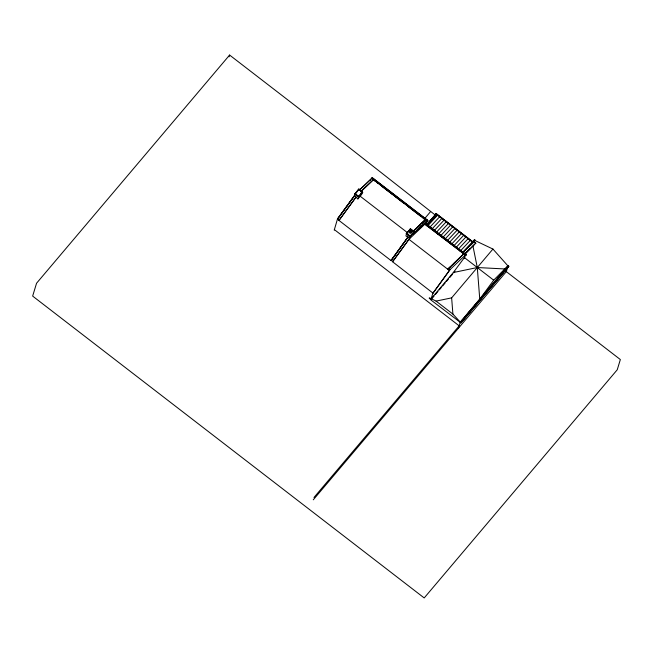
<?xml version="1.0" encoding="UTF-8"?>
<svg xmlns="http://www.w3.org/2000/svg" width="653" height="653" viewBox="0 0 653 653"><rect width="100%" height="100%" fill="white"/><g stroke="black" fill="none" stroke-linecap="round" stroke-linejoin="round"><path stroke-width="0.98" d="M436.171 214.298L432.286 218.975M426.972 224.469L436.473 214.331L435.486 215.849M229.072 56.819L229.603 55.056L333.365 135.049L435.461 215.212M334.222 230.134L337.528 218.853L354.383 195.753L355.991 197.206L338.98 220.436L391.106 260.62L407.97 237.072L409.635 238.353L392.567 261.755L432.996 293.132L450.064 269.632L448.399 268.35L447.762 269.232L450.57 266.579M358.791 189.19L362.676 192.317L358.791 189.19L354.644 194.153L358.962 189.101L362.488 191.819L361.697 194.423L357.885 198.928L355.893 197.133M337.479 219.024L354.383 195.753M337.577 219.098L354.424 195.998L355.15 193.606L358.677 196.324L357.885 198.928M358.962 189.101L355.028 194.023L358.554 196.741M354.677 194.055L358.595 197.067M370.422 180.636L370.675 179.795M361.093 191.451L373.704 179.469L372.21 177.902L371.679 178.62L372.316 177.738L427.87 220.559L427.233 221.44L427.87 220.559L372.283 177.804L359.599 190.031M372.071 178.318L425.756 219.702M391.106 260.62L407.97 237.072M392.567 261.755L409.586 238.525L410.215 236.051L414.026 231.554L410.5 228.836L406.215 233.782L410.329 228.917L414.214 232.044L410.329 228.917M413.896 231.97L410.06 236.574L406.533 233.856L410.5 228.836M408.019 237.317L405.897 235.937L406.688 233.333L410.215 236.051M406.215 233.782L410.133 236.802M413.259 231.162L425.805 219.212L427.47 220.494L413.39 234.019L414.026 231.554M424.923 224.363L464.005 253.78L453.394 263.885M425.74 222.24L425.487 223.089L427.135 220.763L413.292 233.945M425.323 223.816L425.585 223.391L466.201 254.711L465.94 255.127M425.666 223.236L425.846 222.657M425.985 224.314L426.85 221.473M430.637 211.531L424.923 218.29M436.139 213.588L473.425 242.328L436.139 213.588L426.931 224.469M432.286 218.788L436.147 213.653M432.898 293.058L430.817 299.907L460.961 322.843L508.85 266.269L508.116 265.706L460.267 322.256L460.994 322.86L508.834 266.31L508.05 265.91M464.316 258.474L465.475 254.915M466.201 254.711C465.654 256.939 464.854 252.801 462.732 252.719M473.27 241.626L474.56 240.051L475.017 240.443M474.992 240.524L492.933 249.054L508.026 265.991M458.463 328.19L460.308 322.125L479.759 299.131L493.692 280.178L508.156 265.567M460.7 322.802L507.846 267.036M507.74 266.93L506.312 271.632L313.26 499.814M372.194 177.951L359.664 189.843M426.858 224.379L436.408 214.135L437.249 215.049M473.539 241.577L475.743 243.275L473.539 241.577L463.165 252.082M472.437 242.067L474.347 239.667L475.074 240.231M413.92 230.648L425.805 219.212M427.47 220.494L425.625 219.498M463.965 253.65L465.63 254.931M338.98 220.436L356.048 197.035M391.065 260.335L407.921 237.235M425.527 223.481L466.169 254.776M432.996 293.132L449.917 269.73L465.801 254.646M431.192 298.674L453.304 272.538L464.716 257.16M229.603 55.056L36.56 283.239L32.65 296.095L424.197 597.944L617.248 369.761L620.35 359.55L505.789 271.232M358.807 189.623L354.995 194.129L358.521 196.847L362.358 192.235M358.677 196.324L362.488 191.819M358.562 197.173L362.709 192.211M410.1 236.908L414.247 231.937M426.67 222.053L424.94 224.101L465.63 255.38M424.948 224.273L425.585 223.391M426.409 222.926L425.609 224.208L426.246 223.457M475.098 240.157L473.139 242.524L472.405 241.961M465.14 253.772L474.69 244.173M432.123 298.364L434.074 296.054M435.38 294.511L437.992 291.426M439.298 289.875L441.257 287.565M442.563 286.022L445.175 282.937M446.481 281.394L448.44 279.076M449.746 277.533L452.349 274.448M453.655 272.905L454.961 271.362M430.907 299.596L429.192 298.274L429.356 297.76L436.065 301.106L451.639 297.866L492.933 249.054M460.838 321.774L462.144 320.223M468.046 313.252L469.352 311.701M475.253 304.731L476.568 303.18M481.155 297.76L505.406 269.093M313.979 497.464L459.181 325.839L334.377 229.627M426.923 224.542L436.31 214.6M427.119 225.865L437.363 214.87M428.058 225.35L437.51 215.253M430.115 226.934L439.567 216.845M431.984 228.991L441.771 218.543M434.163 230.664L443.95 220.216M436.343 232.346L446.13 221.898M438.179 234.386L448.309 223.579M441.028 235.349L450.48 225.252M442.873 237.382L452.66 226.934M445.052 239.063L454.839 228.615M447.232 240.745L457.018 230.297M449.746 242.059L459.198 231.97M451.272 244.483L461.402 233.676M453.819 245.822L463.606 235.374M465.809 237.072L456.023 247.52L457.492 248.654M458.226 249.217L468.013 238.769M460.096 251.283L470.217 240.475M462.977 252.262L472.421 242.173M471.074 244.851L473.099 242.687L436.171 214.176M462.577 252.597L473.645 241.39M463.385 252.303L473.621 241.928M465.099 253.625L469.874 248.785M464.781 254.295L475.849 243.087M360.587 191.835L373.875 179.183M415.471 229.342L425.666 219.628M413.953 230.942L420.508 224.697M421.96 223.31L425.601 219.841M425.03 223.995L408.941 239.325L449.321 270.44M464.144 253.364L448.448 268.595M448.815 268.399L460.341 257.421M453.304 272.538L477.294 267.534L505.275 268.979M372.039 178.187L377.671 182.546M386.519 189.378L388.935 191.239M390.551 192.48L392.159 193.721M402.623 201.785L409.064 206.756M419.528 214.821L423.56 217.922M373.353 179.648L427.299 221.236M373.557 179.926L375.157 181.159M376.757 182.391L378.356 183.632M381.556 186.097L389.555 192.26M391.155 193.492L392.755 194.725M394.355 195.957L403.954 203.361M408.754 207.058L420.752 216.306M423.152 218.159L425.552 220.012M427.682 225.701L429.282 226.934M436.449 232.46L440.432 235.529M442.024 236.753L443.616 237.986M449.191 242.279L454.766 246.581M464.332 257.535L493.692 280.178M359.542 190.064L361.623 191.802M410.37 229.252L412.451 230.982M359.974 196.055L407.994 233.072M406.566 233.75L410.092 236.468M337.528 218.853L339.038 220.232M391.123 260.163L392.633 261.543M436.065 301.106L452.904 314.085L460.308 322.125M472.984 246.189L477.294 267.534L479.759 299.131M451.639 297.866L452.904 314.085M411.031 231.986A0.849 0.792 16.9 0 1 410.925 233.056A0.849 0.792 16.9 0 1 409.782 233.007A0.849 0.792 16.9 0 1 409.692 231.929M409.782 232.207A1.02 0.955 16.9 0 0 411.537 232.06A1.02 0.955 16.9 0 0 410.468 230.697A1.02 0.955 16.9 0 0 409.782 232.207M409.904 232.174A0.849 0.792 16.9 0 0 411.357 232.052A0.849 0.792 16.9 0 0 410.476 230.925A0.849 0.792 16.9 0 0 409.904 232.174"/></g></svg>
